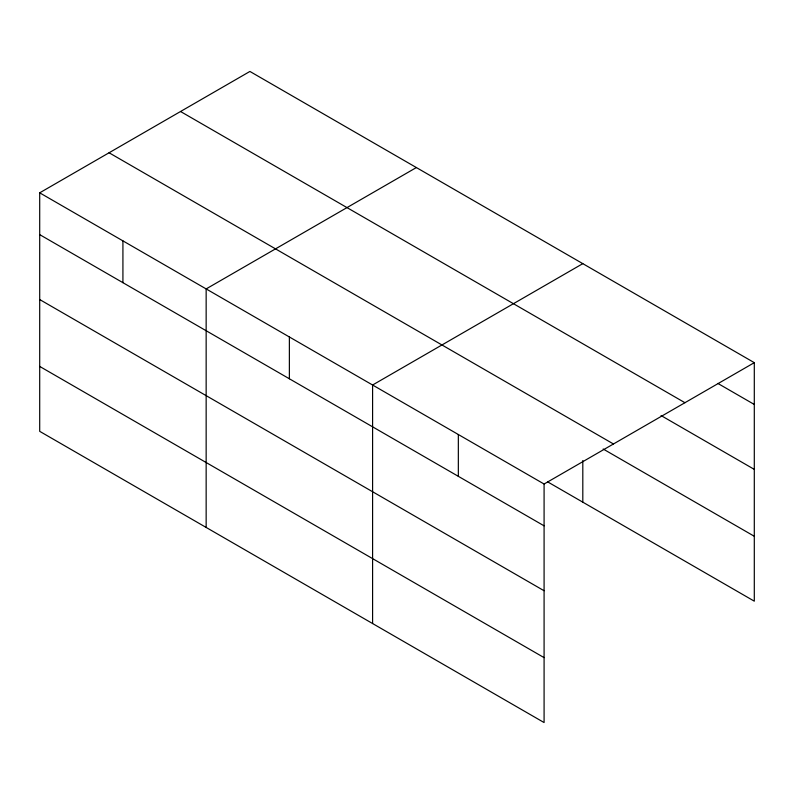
<?xml version="1.0" encoding="UTF-8"?>
<svg xmlns="http://www.w3.org/2000/svg" width="794" height="794" viewBox="0 0 794 794"><rect width="100%" height="100%" fill="white"/><g stroke="black" fill="none" stroke-linecap="round" stroke-linejoin="round"><path stroke-width="1.19" d="M544.089 590.746L544.089 484.022L39.7 192.823L39.7 431.341L544.089 722.55L544.089 590.746L39.7 299.546M547.602 481.839L754.3 601.177L754.3 362.659L249.912 71.45L39.7 192.823M416.364 167.554L206.152 288.917L206.152 527.444M582.806 263.648L372.594 385.011L372.594 623.538M544.089 484.022L754.3 362.659M717.855 383.423L754.3 404.464M180.546 111.507L684.934 402.707M661.055 415.55L754.3 469.383M109.066 152.766L613.454 443.975M603.172 449.017L754.3 536.268M39.7 234.627L544.089 525.836M39.7 366.421L544.089 657.631M582.806 460.53L582.806 502.175M458.337 434.517L458.337 476.331M289.373 336.964L289.373 378.778M122.921 240.87L122.921 282.674"/></g></svg>
